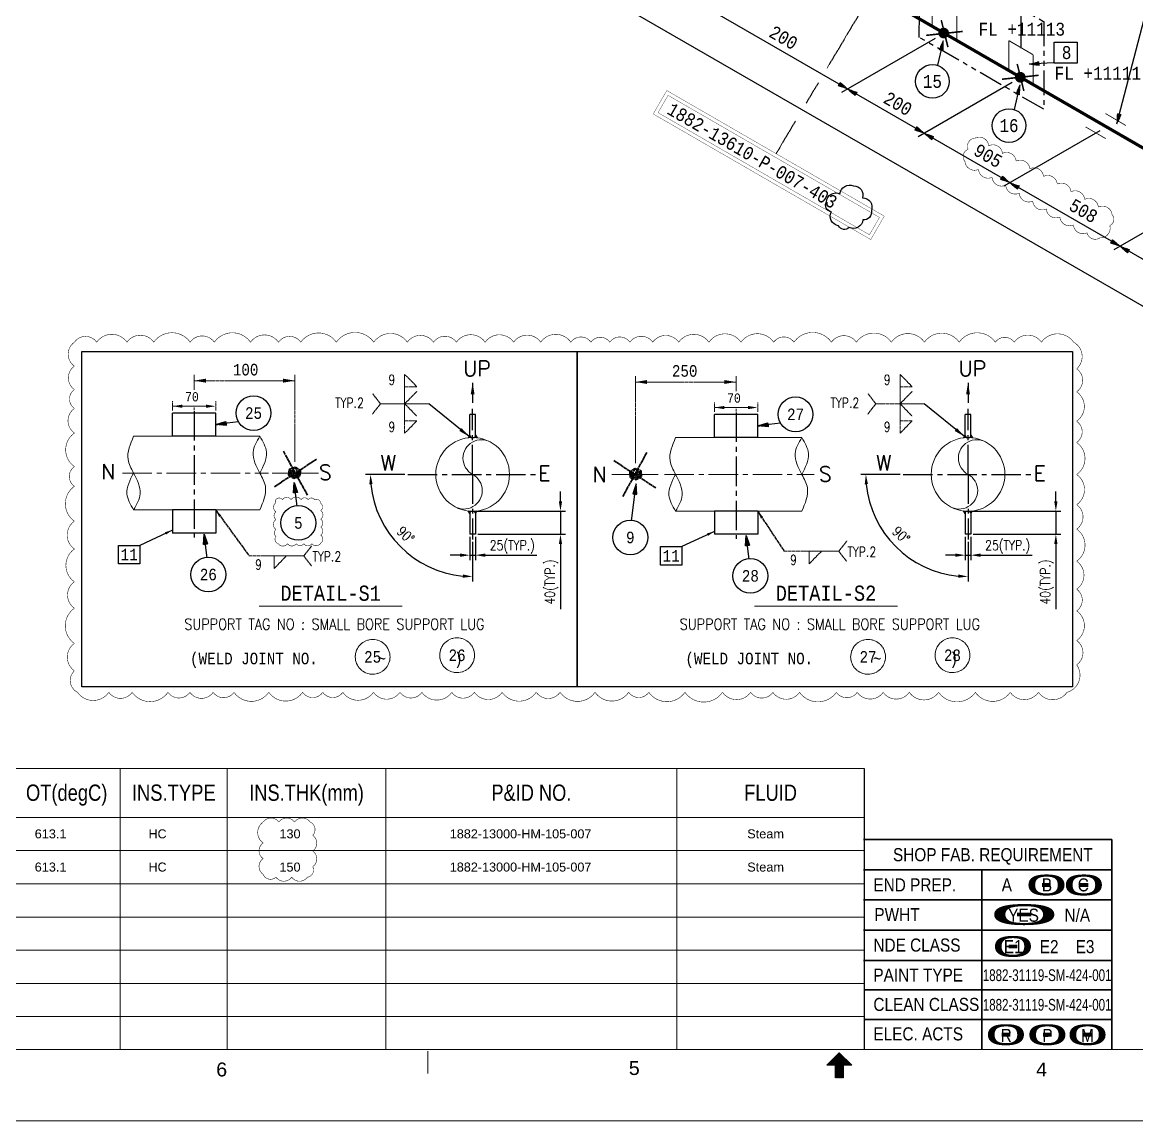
# Model space of a CAD drawing. Header units: inches. Extents: x 985 to 1826, y 0 to 594.
# Drawn here: x 1193.7 to 1477.6, y 0 to 279.8 of the extents above; entities that cross this region are included whole.
import ezdxf
from ezdxf.enums import TextEntityAlignment as Align

# ---------------------------------------------------------------- set-up
doc = ezdxf.new("R2010")
doc.units = ezdxf.units.IN
doc.header["$MEASUREMENT"] = 0
for name, pattern in [('CENTER2', [1.125, 0.75, -0.125, 0.125, -0.125]), ('PHANTOM2', [1.25, 0.625, -0.125, 0.125, -0.125, 0.125, -0.125]), ('Solid', [1, 1, 0])]:
    doc.linetypes.add(name, pattern=pattern)
for name, color, linetype in [('1', 7, 'Continuous'), ('2', 2, 'Continuous'), ('3', 3, 'Continuous'), ('4', 4, 'Continuous'), ('BG 0 -1', 7, 'Continuous'), ('BG BG BG BG BG 2', 7, 'Continuous'), ('BG BG BG BG TITLETEXT', 7, 'Continuous'), ('BG BG BG Default', 7, 'Continuous'), ('DIM-LINES', 7, 'Continuous'), ('DIM-TEXT', 7, 'Continuous'), ('FAB', 2, 'Continuous'), ('FITTINGS', 7, 'Continuous'), ('ISO-TEXT', 7, 'Continuous'), ('NOZZLES', 7, 'Continuous'), ('Rev.4', 6, 'Continuous'), ('WELDS', 7, 'Continuous'), ('yellow', 2, 'Continuous')]:
    doc.layers.add(name, color=color, linetype=linetype)
for name, color, linetype, lineweight in [('Level 20', 7, 'Continuous', 0), ('materialLabel', 2, 'Solid', 13), ('message', 2, 'Solid', 13), ('spoolIsoText', 2, 'Solid', 30), ('symbol', 2, 'Solid', 30), ('weldCyanLabel', 4, 'Solid', 13), ('weldDimension', 2, 'Solid', 13), ('weldLabel', 2, 'Solid', 13)]:
    doc.layers.add(name, color=color, linetype=linetype, lineweight=lineweight)
doc.styles.add('1882-13610-HP-186-001-007(01OF02)_MODEL-EMBED 1_DWG$0$Arial', font='arial.ttf')
doc.styles.add('Arial', font='arial.ttf')
doc.styles.add('fixedText', font='MONOTXT8.shx', dxfattribs={"width": 0.85})
doc.styles.add('MONOTXT', font='MONOTXT.shx', dxfattribs={"width": 0.8})
doc.styles.add('ROMANS', font='romans.shx', dxfattribs={"width": 0.8})
doc.styles.get("Standard").update_dxf_attribs({"font": 'arial.ttf'})
doc.dimstyles.new('FabISO-VA2', dxfattribs={"dimtxt": 3.05, "dimasz": 2.8, "dimexe": 2, "dimexo": 1, "dimgap": 1.4, "dimtad": 1, "dimdec": 1, "dimdsep": 46, "dimtxsty": 'fixedText', "dimcen": 0, "dimclrd": 4, "dimclre": 2, "dimclrt": 2, "dimadec": 1, "dimazin": 2, "dimtfac": 1, "dimtix": 1, "dimtmove": 0, "dimatfit": 0, "dimfxl": 1, "dimarcsym": 0})
doc.dimstyles.get("Standard").update_dxf_attribs({"dimtxt": 0.18, "dimasz": 0.18, "dimexe": 0.18, "dimexo": 0.0625, "dimgap": 0.09, "dimtad": 0, "dimtih": 1, "dimtoh": 1, "dimdec": 4, "dimzin": 0, "dimdsep": 46, "dimtxsty": 'Standard', "dimcen": 0.09, "dimadec": 0, "dimazin": 0, "dimtfac": 1, "dimtdec": 4, "dimtofl": 0, "dimtmove": 0, "dimatfit": 3, "dimfxl": 1, "dimtolj": 1, "dimtzin": 0, "dimarcsym": 0})

# ---------------------------------------------------------------- blocks, each defined once
blk = doc.blocks.new('A$C837873b3')
at = {"layer": 'BG BG BG Default', "color": 2, "linetype": 'Continuous', "lineweight": 35}
for p, q in [((0, 7.7), (63.19, 7.7)), ((63.19, 7.7), (63.19, 0))]:
    blk.add_line(p, q, dxfattribs=at)
at = {"layer": 'BG BG BG BG TITLETEXT', "color": 4, "style": 'Arial', "width": 0.840889}
blk.add_text('SHOP FAB. REQUIREMENT', height=3.3327, dxfattribs=at).set_placement((7.47, 3.83), align=Align.MIDDLE_LEFT)

msp = doc.modelspace()

# ---------------------------------------------------------------- hatches: boundary and pattern name
at = {"linetype": 'Continuous'}
h = msp.add_hatch(color=2, dxfattribs=at)
h.paths.add_polyline_path([(1307.3, 173.97), (1307.7, 174.61), (1307.7, 174.45), (1307.97, 174.02, 0.017857)])
h.paths.add_polyline_path([(1309.54, 173.97, 0.017857), (1308.87, 174.02), (1309.14, 174.45), (1309.14, 174.61)])
h = msp.add_hatch(color=2, dxfattribs=at)
h.paths.add_polyline_path([(1433.51, 173.97), (1433.92, 174.61), (1433.92, 174.45), (1434.18, 174.02, 0.017857)])
h.paths.add_polyline_path([(1435.76, 173.97, 0.017857), (1435.09, 174.02), (1435.35, 174.45), (1435.35, 174.61)])
h = msp.add_hatch(color=2, dxfattribs=at)
h.paths.add_polyline_path([(1307.3, 155.32), (1307.7, 154.68), (1307.7, 154.84), (1307.97, 155.26, -0.017857)])
h.paths.add_polyline_path([(1309.54, 155.32, -0.017857), (1308.87, 155.26), (1309.14, 154.84), (1309.14, 154.68)])
h = msp.add_hatch(color=2, dxfattribs=at)
h.paths.add_polyline_path([(1433.51, 155.32), (1433.92, 154.68), (1433.92, 154.84), (1434.18, 155.26, -0.017857)])
h.paths.add_polyline_path([(1435.76, 155.32, -0.017857), (1435.09, 155.26), (1435.35, 154.84), (1435.35, 154.68)])
at = {"layer": 'WELDS'}
h = msp.add_hatch(color=2, dxfattribs=at)
edge = h.paths.add_edge_path(flags=0)
edge.add_arc((1428.44, 277.06), 1.38, 180, 540, ccw=False)
h = msp.add_hatch(color=2, dxfattribs=at)
edge = h.paths.add_edge_path(flags=0)
edge.add_arc((1447.95, 265.8), 1.38, 180, 540, ccw=False)

# ---------------------------------------------------------------- linework, layer by layer
at = {"color": 2, "linetype": 'Continuous'}
for p, q in [((1307.7, 174.61), (1307.3, 173.97)), ((1307.7, 174.45), (1307.97, 174.02)), ((1307.7, 174.45), (1307.97, 174.02)), ((1307.97, 174.02), (1308.87, 174.02)), ((1309.14, 174.45), (1308.87, 174.02)), ((1309.14, 174.45), (1308.87, 174.02)), ((1309.14, 174.61), (1309.54, 173.97)), ((1433.92, 174.61), (1433.51, 173.97)), ((1433.92, 174.45), (1434.18, 174.02)), ((1433.92, 174.45), (1434.18, 174.02)), ((1434.18, 174.02), (1435.09, 174.02)), ((1435.35, 174.45), (1435.09, 174.02)), ((1435.35, 174.45), (1435.09, 174.02)), ((1435.35, 174.61), (1435.76, 173.97)), ((1307.7, 154.68), (1307.3, 155.32)), ((1307.7, 154.84), (1307.97, 155.26)), ((1307.7, 154.84), (1307.97, 155.26)), ((1307.97, 155.26), (1308.87, 155.26)), ((1309.14, 154.84), (1308.87, 155.26)), ((1309.14, 154.84), (1308.87, 155.26)), ((1309.14, 154.68), (1309.54, 155.32)), ((1433.92, 154.68), (1433.51, 155.32)), ((1433.92, 154.84), (1434.18, 155.26)), ((1433.92, 154.84), (1434.18, 155.26)), ((1434.18, 155.26), (1435.09, 155.26)), ((1435.35, 154.84), (1435.09, 155.26)), ((1435.35, 154.84), (1435.09, 155.26)), ((1435.35, 154.68), (1435.76, 155.32))]:
    msp.add_line(p, q, dxfattribs=at)
at = {"color": 2, "linetype": 'Continuous', "lineweight": 0}
for p, q in [((1253.99, 131.08), (1290.49, 131.08)), ((1380.2, 131.08), (1416.7, 131.08))]:
    msp.add_line(p, q, dxfattribs=at)
at = {"color": 2}
for points in [[(1208.81, 195.91), (1335.03, 195.91), (1335.03, 110.53), (1208.81, 110.53)], [(1335.03, 195.91), (1461.24, 195.91), (1461.24, 110.53), (1335.03, 110.53)]]:
    msp.add_lwpolyline(points, close=True, dxfattribs=at)
at = {"layer": '1', "color": 1, "linetype": 'CENTER2', "ltscale": 10}
for p, q in [((1237.46, 180.75), (1237.46, 148.54)), ((1308.42, 164.64), (1308.42, 181.37)), ((1375.55, 180.41), (1375.55, 148.2)), ((1434.63, 164.64), (1434.63, 181.37)), ((1291.9, 164.64), (1324.94, 164.64)), ((1308.42, 164.64), (1308.42, 148.06)), ((1418.12, 164.64), (1451.15, 164.64)), ((1434.63, 164.64), (1434.63, 148.06))]:
    msp.add_line(p, q, dxfattribs=at)
at = {"layer": '1', "linetype": 'ByBlock', "lineweight": 0}
for p, q in [((1222.04, 174.37), (1254.2, 174.37)), ((1360.13, 174.03), (1392.29, 174.03)), ((1222.04, 155.59), (1254.2, 155.59)), ((1360.13, 155.25), (1392.29, 155.25))]:
    msp.add_line(p, q, dxfattribs=at)
at = {"layer": '1', "color": 1}
msp.add_lwpolyline([(1398.54, 234.09, -0.520567), (1402, 236.1, -0.520567), (1405.46, 238.12, -0.520567), (1407.76, 235.12, -0.520567), (1410, 231.8, -0.520567), (1407.84, 229.5, -0.520567), (1404.36, 227.52, -0.520567), (1401.63, 227.99, -0.520567), (1399.82, 231.56, -0.520567)], format="xyb", close=True, dxfattribs=at)
at = {"layer": '1', "linetype": 'ByBlock', "lineweight": 0}
for centre in [(1308.42, 164.64), (1434.63, 164.64)]:
    msp.add_circle(centre, 9.39, dxfattribs=at)
for centre, start, end in [((1310.66, 168.77), 58.4839, 241.5161), ((1436.87, 168.77), 58.4839, 241.5161), ((1306.18, 160.51), 238.4839, 61.5161), ((1432.39, 160.51), 238.4839, 61.5161)]:
    msp.add_arc(centre, 4.7, start, end, dxfattribs=at)
for points in [[(1222.04, 174.37), (1220.63, 168.44), (1222.04, 164.98), (1223.73, 159.68), (1222.04, 155.59)], [(1254.2, 155.59), (1255.61, 161.52), (1254.2, 164.98), (1252.5, 170.27), (1254.2, 174.37)], [(1360.13, 174.03), (1358.72, 168.1), (1360.13, 164.64), (1361.82, 159.35), (1360.13, 155.25)], [(1392.29, 155.25), (1393.7, 161.18), (1392.29, 164.64), (1390.59, 169.94), (1392.29, 174.03)]]:
    msp.add_spline(points, degree=3, dxfattribs=at)
for points in [[(1254.2, 164.98), (1255.11, 166.71), (1256.77, 169.97), (1254.99, 173.02), (1254.2, 174.37)], [(1392.29, 164.64), (1393.2, 166.38), (1394.86, 169.64), (1393.08, 172.68), (1392.29, 174.03)], [(1222.04, 164.98), (1221.12, 163.24), (1219.47, 159.98), (1221.25, 156.94), (1222.04, 155.59)], [(1360.13, 164.64), (1359.21, 162.91), (1357.56, 159.65), (1359.34, 156.6), (1360.13, 155.25)]]:
    msp.add_open_spline(points, degree=3, knots=[1.177559, 1.177559, 1.177559, 1.177559, 1.843458, 2.374059, 2.374059, 2.374059, 2.374059], dxfattribs=at)
at = {"layer": '2', "color": 4}
for p, q in [((1472.55, 253.95), (1484.65, 300.37)), ((1448.21, 273.22), (1448.21, 290.48)), ((1428.23, 274.67), (1426.89, 268.84)), ((1447.84, 263.9), (1446.39, 257.57)), ((1291.13, 164.64), (1281.14, 164.64)), ((1417.35, 164.64), (1407.35, 164.64)), ((1330.8, 157.75), (1330.8, 160.25)), ((1457.01, 157.75), (1457.01, 160.25)), ((1309.04, 155.25), (1332.05, 155.25)), ((1330.8, 155.25), (1330.8, 149.37)), ((1435.26, 155.25), (1458.26, 155.25)), ((1457.01, 155.25), (1457.01, 149.37)), ((1307.7, 148.74), (1307.7, 142.81)), ((1309.14, 148.74), (1309.14, 142.81)), ((1309.76, 149.37), (1332.05, 149.37)), ((1433.92, 148.74), (1433.92, 142.81)), ((1435.35, 148.74), (1435.35, 142.81)), ((1435.98, 149.37), (1458.26, 149.37)), ((1308.42, 147.44), (1308.42, 137.36)), ((1330.8, 146.87), (1330.8, 130.3)), ((1434.63, 147.44), (1434.63, 137.36)), ((1457.01, 146.87), (1457.01, 130.3)), ((1305.2, 144.06), (1302.7, 144.06)), ((1307.7, 144.06), (1309.14, 144.06)), ((1311.64, 144.06), (1324.78, 144.06)), ((1431.42, 144.06), (1428.92, 144.06)), ((1433.92, 144.06), (1435.35, 144.06)), ((1437.85, 144.06), (1451, 144.06))]:
    msp.add_line(p, q, dxfattribs=at)
at = {"layer": '2', "color": 2}
for p, q in [((1426.26, 275.67), (1402.43, 261.91)), ((1445.87, 264.47), (1421.93, 250.65)), ((1468.24, 252.18), (1443.77, 238.05)), ((1497.94, 236.93), (1471.82, 221.86))]:
    msp.add_line(p, q, dxfattribs=at)
at = {"layer": '2', "color": 3, "linetype": 'PHANTOM2', "ltscale": 10}
msp.add_lwpolyline([(1422.46, 298.16), (1453.92, 279.99), (1453.92, 257.64), (1422.2, 275.96), (1422.46, 298.16)], dxfattribs=at)
at = {"layer": '2', "color": 4}
msp.add_lwpolyline([(1456.56, 274.76), (1462.46, 274.76), (1462.46, 269.4), (1456.56, 269.4)], close=True, dxfattribs=at)
for centre in [(1425.56, 264.75), (1445.07, 253.49)]:
    msp.add_circle(centre, 4.29, dxfattribs=at)
for centre in [(1308.42, 164.64), (1434.63, 164.64)]:
    msp.add_arc(centre, 26.03, 185.5045, 264.4955, dxfattribs=at)
for points in [[(1282.09, 162.13), (1282.92, 162.17), (1282.39, 164.64)], [(1408.31, 162.13), (1409.14, 162.17), (1408.6, 164.64)], [(1330.38, 157.75), (1331.21, 157.75), (1330.8, 155.25)], [(1456.59, 157.75), (1457.43, 157.75), (1457.01, 155.25)], [(1330.38, 146.87), (1331.21, 146.87), (1330.8, 149.37)], [(1456.59, 146.87), (1457.43, 146.87), (1457.01, 149.37)], [(1305.2, 144.48), (1305.2, 143.64), (1307.7, 144.06)], [(1311.64, 144.48), (1311.64, 143.64), (1309.14, 144.06)], [(1431.42, 144.48), (1431.42, 143.64), (1433.92, 144.06)], [(1437.85, 144.48), (1437.85, 143.64), (1435.35, 144.06)], [(1305.94, 139.15), (1305.9, 138.31), (1308.42, 138.61)], [(1432.16, 139.15), (1432.12, 138.31), (1434.63, 138.61)]]:
    msp.add_solid(points, dxfattribs=at)
at = {"layer": '3'}
for p, q in [((1231.98, 174.37), (1231.98, 180.25)), ((1242.95, 180.25), (1231.98, 180.25)), ((1242.95, 174.37), (1242.95, 180.25)), ((1307.7, 174.45), (1307.7, 179.92)), ((1309.14, 179.92), (1307.7, 179.92)), ((1309.14, 174.45), (1309.14, 179.92)), ((1370.06, 174.03), (1370.06, 179.92)), ((1381.04, 179.92), (1370.06, 179.92)), ((1381.04, 174.03), (1381.04, 179.92)), ((1433.92, 174.45), (1433.92, 179.92)), ((1435.35, 179.92), (1433.92, 179.92)), ((1435.35, 174.45), (1435.35, 179.92)), ((1242.95, 174.37), (1231.98, 174.37)), ((1381.04, 174.03), (1370.06, 174.03)), ((1242.95, 155.59), (1231.98, 155.59)), ((1231.98, 155.59), (1231.98, 149.7)), ((1242.95, 155.59), (1242.95, 149.7)), ((1307.7, 154.84), (1307.7, 149.37)), ((1309.14, 154.84), (1309.14, 149.37)), ((1381.04, 155.25), (1370.06, 155.25)), ((1370.06, 155.25), (1370.06, 149.37)), ((1381.04, 155.25), (1381.04, 149.37)), ((1433.92, 154.84), (1433.92, 149.37)), ((1435.35, 154.84), (1435.35, 149.37)), ((1242.95, 149.7), (1231.98, 149.7)), ((1309.14, 149.37), (1307.7, 149.37)), ((1381.04, 149.37), (1370.06, 149.37)), ((1435.35, 149.37), (1433.92, 149.37))]:
    msp.add_line(p, q, dxfattribs=at)
at = {"layer": 'BG 0 -1', "color": 2, "linetype": 'Continuous', "lineweight": 25}
msp.add_line((1408.17, 89.71), (1408.17, 18.11), dxfattribs=at)
at = {"layer": 'BG 0 -1', "color": 7, "linetype": 'Continuous', "lineweight": 9}
for p, q in [((1010.2, 18.11), (1801.02, 18.11)), ((1297.04, 17.68), (1297.04, 12.02)), ((1401.84, 17.3), (1398.66, 14.12)), ((1398.68, 14.12), (1401.85, 17.29)), ((1398.8, 14.12), (1401.91, 17.23)), ((1398.93, 14.12), (1401.98, 17.17)), ((1399.05, 14.12), (1402.04, 17.11)), ((1399.18, 14.12), (1402.1, 17.04)), ((1405.03, 14.12), (1401.84, 17.3)), ((1401.85, 17.29), (1401.85, 11.64)), ((1399.3, 14.12), (1402.16, 16.98)), ((1399.43, 14.12), (1402.23, 16.92)), ((1399.55, 14.12), (1402.29, 16.86)), ((1399.68, 14.12), (1402.35, 16.79)), ((1399.8, 14.12), (1402.41, 16.73)), ((1399.93, 14.12), (1402.48, 16.67)), ((1400.05, 14.12), (1402.54, 16.61)), ((1400.18, 14.12), (1402.6, 16.54)), ((1400.3, 14.12), (1402.66, 16.48)), ((1400.43, 14.12), (1402.73, 16.42)), ((1400.55, 14.12), (1402.79, 16.36)), ((1400.68, 14.12), (1402.85, 16.29)), ((1400.78, 14.1), (1402.91, 16.23)), ((1400.78, 13.98), (1402.98, 16.17)), ((1400.78, 13.85), (1403.04, 16.11)), ((1400.78, 13.72), (1403.1, 16.04)), ((1400.78, 13.6), (1403.16, 15.98)), ((1400.78, 13.47), (1403.23, 15.92)), ((1400.78, 13.35), (1403.29, 15.86)), ((1400.78, 13.22), (1403.35, 15.79)), ((1400.78, 13.1), (1403.41, 15.73)), ((1400.78, 12.97), (1403.48, 15.67)), ((1400.78, 12.85), (1403.54, 15.61)), ((1400.78, 12.72), (1403.6, 15.54)), ((1400.78, 12.6), (1403.66, 15.48)), ((1400.78, 12.47), (1403.73, 15.42)), ((1400.78, 12.35), (1403.79, 15.36)), ((1400.78, 12.22), (1403.85, 15.29)), ((1400.78, 12.1), (1403.91, 15.23)), ((1402.93, 14.12), (1403.98, 15.17)), ((1403.05, 14.12), (1404.04, 15.11)), ((1403.18, 14.12), (1404.1, 15.04)), ((1403.3, 14.12), (1404.16, 14.98)), ((1403.43, 14.12), (1404.23, 14.92)), ((1403.55, 14.12), (1404.29, 14.86)), ((1403.68, 14.12), (1404.35, 14.79)), ((1403.8, 14.12), (1404.41, 14.73)), ((1403.93, 14.12), (1404.48, 14.67)), ((1404.05, 14.12), (1404.54, 14.61)), ((1404.18, 14.12), (1404.6, 14.54)), ((1404.3, 14.12), (1404.66, 14.48)), ((1404.43, 14.12), (1404.73, 14.42)), ((1404.55, 14.12), (1404.79, 14.36)), ((1404.68, 14.12), (1404.85, 14.29)), ((1404.8, 14.12), (1404.91, 14.23)), ((1398.66, 14.12), (1400.78, 14.12)), ((1400.78, 14.12), (1400.78, 10.94)), ((1400.78, 11.97), (1402.9, 14.1)), ((1400.78, 11.85), (1402.9, 13.97)), ((1400.78, 11.72), (1402.9, 13.85)), ((1400.78, 11.6), (1402.9, 13.72)), ((1400.78, 11.47), (1402.9, 13.6)), ((1400.78, 11.35), (1402.9, 13.47)), ((1400.78, 11.22), (1402.9, 13.35)), ((1400.78, 11.1), (1402.9, 13.22)), ((1400.78, 10.97), (1402.9, 13.1)), ((1400.87, 10.94), (1402.9, 12.97)), ((1400.99, 10.94), (1402.9, 12.85)), ((1401.12, 10.94), (1402.9, 12.72)), ((1401.24, 10.94), (1402.9, 12.6)), ((1401.37, 10.94), (1402.9, 12.47)), ((1401.49, 10.94), (1402.9, 12.35)), ((1401.62, 10.94), (1402.9, 12.22)), ((1401.74, 10.94), (1402.9, 12.1)), ((1401.87, 10.94), (1402.9, 11.97)), ((1401.99, 10.94), (1402.9, 11.85)), ((1402.12, 10.94), (1402.9, 11.72)), ((1402.24, 10.94), (1402.9, 11.6)), ((1402.37, 10.94), (1402.9, 11.47)), ((1402.9, 14.12), (1405.03, 14.12)), ((1402.9, 14.12), (1402.9, 10.94)), ((1404.93, 14.12), (1404.98, 14.17)), ((1402.49, 10.94), (1402.9, 11.35)), ((1402.62, 10.94), (1402.9, 11.22)), ((1402.74, 10.94), (1402.9, 11.1)), ((1402.87, 10.94), (1402.9, 10.97)), ((1826.09, 0), (985.09, 0))]:
    msp.add_line(p, q, dxfattribs=at)
at = {"layer": 'BG BG BG BG BG 2', "color": 2, "linetype": 'Continuous', "lineweight": 15}
for p, q in [((1408.17, 89.71), (1010.2, 89.71)), ((1218.63, 18.11), (1218.63, 89.71)), ((1245.91, 18.11), (1245.91, 89.71)), ((1286.3, 18.11), (1286.3, 89.71)), ((1360.46, 18.11), (1360.46, 89.71)), ((1408.17, 77.24), (1010.2, 77.24)), ((1408.17, 68.79), (1010.2, 68.79)), ((1408.17, 60.34), (1010.2, 60.34)), ((1408.17, 51.89), (1010.2, 51.89)), ((1408.17, 43.44), (1010.2, 43.44)), ((1408.17, 34.98), (1010.2, 34.98)), ((1408.17, 26.53), (1010.2, 26.53))]:
    msp.add_line(p, q, dxfattribs=at)
at = {"layer": 'BG BG BG Default', "color": 2, "linetype": 'Continuous', "lineweight": 35}
for p, q in [((1408.04, 63.94), (1471.23, 63.94)), ((1438.12, 63.94), (1438.12, 18.11)), ((1471.23, 63.94), (1471.23, 18.11)), ((1408.04, 56.24), (1471.23, 56.24)), ((1408.04, 48.54), (1471.23, 48.54)), ((1408.04, 40.83), (1471.23, 40.83)), ((1408.17, 33.3), (1471.23, 33.3)), ((1408.17, 25.76), (1471.23, 25.76))]:
    msp.add_line(p, q, dxfattribs=at)
at = {"layer": 'DIM-LINES', "color": 4}
for p, q in [((1527.98, 191.22), (1037.98, 474.03)), ((1577.38, 150.84), (1027.55, 467.9)), ((1456.35, 269.47), (1450.23, 269.14))]:
    msp.add_line(p, q, dxfattribs=at)
at = {"layer": 'FITTINGS', "color": 2, "linetype": 'ByBlock'}
for points, const_width in [([(1425.51, 286.41), (1425.51, 278.67)], 0.26), ([(1431.75, 275.16), (1431.75, 282.77)], 0.26), ([(1425.51, 278.67), (1431.75, 275.16)], 0.26), ([(1445.01, 275.15), (1445.01, 267.41)], 0.26), ([(1451.25, 271.51), (1445.01, 275.15)], 0.26), ([(1451.25, 263.9), (1451.25, 271.51)], 0.26), ([(1445.01, 267.41), (1451.25, 263.9)], 0.26), ([(1469.62, 256.58), (1474.87, 253.49)], 0.2), ([(1469.76, 250.15), (1464.56, 253.16)], 0.2)]:
    msp.add_lwpolyline(points, dxfattribs=dict(at, const_width=const_width))
at = {"layer": 'ISO-TEXT', "color": 2, "linetype": 'ByBlock', "const_width": 0.08, "flags": 128}
for points in [[(1354.43, 256.45), (1357.88, 262.42), (1413.3, 230.42), (1409.85, 224.45)], [(1355.66, 256.78), (1358.21, 261.19), (1412.07, 230.09), (1409.52, 225.68)]]:
    msp.add_lwpolyline(points, close=True, dxfattribs=at)
at = {"layer": 'Level 20', "color": 1, "linetype": 'CENTER2', "lineweight": 13, "ltscale": 10}
for p, q in [((1219.21, 164.98), (1256.43, 164.98)), ((1357.3, 164.64), (1395.47, 164.64))]:
    msp.add_line(p, q, dxfattribs=at)
at = {"layer": 'Level 20', "color": 2, "lineweight": 13, "ltscale": 10}
for p, q in [((1269.17, 164.98), (1257.35, 164.98)), ((1343.84, 164.64), (1355.66, 164.64))]:
    msp.add_line(p, q, dxfattribs=at)
at = {"layer": 'materialLabel', "color": 4}
for p, q in [((1237.46, 186.18), (1237.46, 190.01)), ((1237.46, 188.51), (1263.14, 188.51)), ((1263.14, 167.84), (1263.14, 190.01)), ((1291.1, 182.62), (1291.1, 190.12)), ((1291.1, 190.12), (1294.22, 186.93)), ((1349.88, 167.51), (1349.88, 189.67)), ((1375.55, 188.17), (1349.88, 188.17)), ((1375.55, 185.84), (1375.55, 189.67)), ((1417.32, 182.62), (1417.32, 190.12)), ((1417.32, 190.12), (1420.43, 186.93)), ((1284.96, 182.62), (1282.89, 185.25)), ((1294.22, 186.93), (1291.1, 186.93)), ((1291.1, 182.62), (1294.22, 185.81)), ((1411.17, 182.62), (1409.11, 185.25)), ((1420.43, 186.93), (1417.32, 186.93)), ((1417.32, 182.62), (1420.43, 185.81)), ((1231.98, 180.88), (1231.98, 183.25)), ((1231.98, 182), (1240.45, 182)), ((1242.95, 180.88), (1242.95, 183.25)), ((1284.96, 182.62), (1282.89, 179.99)), ((1297.24, 182.62), (1284.96, 182.62)), ((1291.1, 182.62), (1291.1, 175.13)), ((1291.1, 182.62), (1294.22, 179.43)), ((1370.06, 180.54), (1370.06, 182.92)), ((1381.04, 180.54), (1381.04, 182.92)), ((1411.17, 182.62), (1409.11, 179.99)), ((1423.46, 182.62), (1411.17, 182.62)), ((1417.32, 182.62), (1417.32, 175.13)), ((1417.32, 182.62), (1420.43, 179.43)), ((1237.46, 181.71), (1237.46, 180.97)), ((1370.06, 181.67), (1378.54, 181.67)), ((1375.55, 181.37), (1375.55, 180.63)), ((1291.1, 175.13), (1294.22, 178.32)), ((1294.22, 178.32), (1291.1, 178.32)), ((1417.32, 175.13), (1420.43, 178.32)), ((1420.43, 178.32), (1417.32, 178.32)), ((1401.71, 145.04), (1403.78, 147.67)), ((1265.4, 143.85), (1267.47, 146.48)), ((1401.71, 145.04), (1387.81, 145.04)), ((1394.17, 145.04), (1394.17, 141.85)), ((1394.17, 141.85), (1397.29, 145.04)), ((1401.71, 145.04), (1403.78, 142.41)), ((1265.4, 143.85), (1251.5, 143.85)), ((1257.86, 143.85), (1257.86, 140.66)), ((1257.86, 140.66), (1260.98, 143.85)), ((1265.4, 143.85), (1267.47, 141.22))]:
    msp.add_line(p, q, dxfattribs=at)
for points in [[(1240.46, 189.01), (1240.46, 188.01), (1237.46, 188.51)], [(1260.14, 189.01), (1260.14, 188.01), (1263.14, 188.51)], [(1352.88, 188.67), (1352.88, 187.67), (1349.88, 188.17)], [(1372.55, 188.67), (1372.55, 187.67), (1375.55, 188.17)], [(1234.48, 182.42), (1234.48, 181.58), (1231.98, 182)], [(1240.45, 182.42), (1240.45, 181.58), (1242.95, 182)], [(1372.56, 182.08), (1372.56, 181.25), (1370.06, 181.67)], [(1378.54, 182.08), (1378.54, 181.25), (1381.04, 181.67)]]:
    msp.add_solid(points, dxfattribs=at)
at = {"layer": 'NOZZLES', "const_width": 0.8}
msp.add_lwpolyline([(1552.49, 205.49), (1062.63, 488.23)], dxfattribs=at)
at = {"layer": 'Rev.4', "color": 1, "const_width": 0.132}
for points in [[(1436.42, 250.3, -0.520567), (1439.91, 248.35, -0.520567), (1443.4, 246.4, -0.520567), (1446.89, 244.44, -0.520567), (1450.38, 242.49, -0.520567), (1453.87, 240.54, -0.520567), (1457.37, 238.59, -0.520567), (1460.86, 236.64, -0.520567), (1464.35, 234.68, -0.520567), (1467.84, 232.73, -0.520567), (1471.33, 230.78, -0.520567), (1470.74, 228.03, -0.520567), (1468.25, 224.9, -0.520567), (1464.93, 226.17, -0.520567), (1461.48, 228.19, -0.520567), (1458.03, 230.21, -0.520567), (1454.57, 232.23, -0.520567), (1451.12, 234.25, -0.520567), (1447.67, 236.27, -0.520567), (1444.22, 238.29, -0.520567), (1440.76, 240.31, -0.520567), (1437.31, 242.33, -0.520567), (1433.86, 244.35, -0.520567), (1434.65, 247.43, -0.520567)], [(1206.96, 198.31, -0.520567), (1212.63, 198.31, -0.520567), (1220.35, 198.31, -0.520567), (1227.18, 198.31, -0.520567), (1236.45, 198.31, -0.520567), (1242.6, 198.31, -0.520567), (1251.82, 198.31, -0.520567), (1258.96, 198.31, -0.520567), (1264.64, 198.31, -0.520567), (1273.69, 198.31, -0.520567), (1283.23, 198.31, -0.520567), (1291.78, 198.31, -0.520567), (1298.45, 198.31, -0.520567), (1304.28, 198.31, -0.520567), (1311.61, 198.31, -0.520567), (1318.87, 198.31, -0.520567), (1325.75, 198.31, -0.520567), (1333.44, 198.31, -0.520567), (1338.56, 198.31, -0.520567), (1343.36, 198.31, -0.520567), (1348.48, 198.31, -0.520567), (1354.31, 198.31, -0.520567), (1360.92, 198.31, -0.520567), (1368.61, 198.31, -0.520567), (1376.8, 198.31, -0.520567), (1385.12, 198.31, -0.520567), (1390.28, 198.31, -0.520567), (1399.83, 198.31, -0.520567), (1406.2, 198.31, -0.520567), (1415.1, 198.31, -0.520567), (1423.53, 198.31, -0.520567), (1432.38, 198.31, -0.520567), (1441.59, 198.31, -0.520567), (1446.4, 198.31, -0.520567), (1453.34, 198.31, -0.520567), (1461.54, 198.31, -0.520567), (1462.31, 191.55, -0.520567), (1462.31, 185.69, -0.520567), (1462.31, 178.18, -0.520567), (1462.31, 172.77, -0.520567), (1462.31, 164.6, -0.520567), (1462.31, 156.92, -0.520567), (1462.31, 150.7, -0.520567), (1462.31, 142.52, -0.520567), (1462.31, 135.38, -0.520567), (1462.31, 129.88, -0.520567), (1462.31, 122.3, -0.520567), (1462.31, 116.14, -0.520567), (1459.86, 109.13, -0.520567), (1452.58, 109.13, -0.520567), (1445.39, 109.13, -0.520567), (1436.5, 109.13, -0.520567), (1427.15, 109.13, -0.520567), (1419.67, 109.13, -0.520567), (1413.01, 109.13, -0.520567), (1406.4, 109.13, -0.520567), (1401.08, 109.13, -0.520567), (1391.72, 109.13, -0.520567), (1384.91, 109.13, -0.520567), (1379.25, 109.13, -0.520567), (1372.08, 109.13, -0.520567), (1362.51, 109.13, -0.520567), (1353.31, 109.13, -0.520567), (1348.18, 109.13, -0.520567), (1339.6, 109.13, -0.520567), (1330.7, 109.13, -0.520567), (1324.62, 109.13, -0.520567), (1315.93, 109.13, -0.520567), (1308.86, 109.13, -0.520567), (1303.11, 109.13, -0.520567), (1295.49, 109.13, -0.520567), (1289.91, 109.13, -0.520567), (1283.15, 109.13, -0.520567), (1275.34, 109.13, -0.520567), (1270.24, 109.13, -0.520567), (1265.1, 109.13, -0.520567), (1256.49, 109.13, -0.520567), (1247.62, 109.13, -0.520567), (1242.31, 109.13, -0.520567), (1236.38, 109.13, -0.520567), (1230.8, 109.13, -0.520567), (1221.67, 109.13, -0.520567), (1215.73, 109.13, -0.520567), (1207.74, 109.13, -0.520567), (1206.96, 114.6, -0.520567), (1206.96, 121.57, -0.520567), (1206.96, 130.54, -0.520567), (1206.96, 137.28, -0.520567), (1206.96, 145.63, -0.520567), (1206.96, 152.72, -0.520567), (1206.96, 161.6, -0.520567), (1206.96, 166.62, -0.520567), (1206.96, 175.17, -0.520567), (1206.96, 181.43, -0.520567), (1206.96, 186.25, -0.520567), (1206.96, 192.21, -0.520567)], [(1258.32, 158.2, -0.520567), (1259.96, 158.2, -0.520567), (1262.16, 158.2, -0.520567), (1264.71, 158.2, -0.520567), (1266.53, 158.2, -0.520567), (1268.15, 158.2, -0.520567), (1269.71, 157.26, -0.520567), (1269.71, 155.44, -0.520567), (1269.71, 153.25, -0.520567), (1269.71, 151.22, -0.520567), (1269.71, 149.17, -0.520567), (1269.71, 147.12, -0.520567), (1267.47, 146.98, -0.520567), (1265.39, 146.98, -0.520567), (1263.5, 146.98, -0.520567), (1261.24, 146.98, -0.520567), (1258.89, 146.98, -0.520567), (1258.32, 148.86, -0.520567), (1258.32, 150.59, -0.520567), (1258.32, 153.16, -0.520567), (1258.32, 155.08, -0.520567), (1258.32, 157.47, -0.520567)], [(1255.04, 76.06, -0.520567), (1259.04, 76.06, -0.520567), (1263.04, 76.06, -0.520567), (1267.04, 76.06, -0.520567), (1267.67, 72.69, -0.520567), (1267.67, 68.69, -0.520567), (1267.67, 64.69, -0.520567), (1266.32, 62.04, -0.520567), (1262.32, 62.04, -0.520567), (1258.32, 62.04, -0.520567), (1255.04, 62.76, -0.520567), (1255.04, 66.76, -0.520567), (1255.04, 70.76, -0.520567)]]:
    msp.add_lwpolyline(points, format="xyb", close=True, dxfattribs=at)
at = {"layer": 'symbol', "flags": 128}
for points in [[(1260.2, 170.54), (1266.35, 159.32)], [(1257.92, 161.5), (1268.63, 168.49)], [(1355.1, 161.17), (1344.38, 168.15)], [(1352.81, 170.21), (1346.66, 158.99)], [(1262.97, 164.3), (1261.54, 164.44), (1261.68, 165.91), (1263.18, 166.47), (1264.57, 165.63), (1264.42, 164.16), (1262.9, 163.59), (1261.54, 164.44), (1263.18, 166.47), (1264.42, 164.16), (1261.68, 165.91), (1262.9, 163.59), (1264.57, 165.63), (1262.97, 164.3)], [(1350.04, 163.96), (1351.47, 164.1), (1351.33, 165.57), (1349.83, 166.14), (1348.45, 165.29), (1348.59, 163.82), (1350.11, 163.26), (1351.47, 164.1), (1349.83, 166.14), (1348.59, 163.82), (1351.33, 165.57), (1350.11, 163.26), (1348.45, 165.29), (1350.04, 163.96)]]:
    msp.add_lwpolyline(points, dxfattribs=at)
at = {"layer": 'weldCyanLabel'}
for p, q in [((1409.9, 286.88), (1398.72, 268.12)), ((1396.51, 264.42), (1393.4, 259.2)), ((1390.68, 254.64), (1385.76, 246.39))]:
    msp.add_line(p, q, dxfattribs=at)
for centre in [(1282.94, 118.15), (1304.45, 118.56), (1409.16, 118.15), (1430.66, 118.56)]:
    msp.add_circle(centre, 4.43, dxfattribs=at)
at = {"layer": 'weldDimension', "color": 4, "flags": 128}
for points in [[(1428.34, 275.16), (1428.27, 272.62), (1427.29, 272.84), (1428.34, 275.16), (1428.23, 274.67), (1428.17, 272.64), (1427.39, 272.82), (1428.23, 274.67), (1428.11, 274.19), (1428.07, 272.66), (1427.49, 272.8), (1428.11, 274.19), (1428, 273.7), (1427.97, 272.68), (1427.59, 272.77), (1428, 273.7), (1427.89, 273.21), (1427.88, 272.71), (1427.68, 272.75), (1427.89, 273.21)], [(1450.23, 269.14), (1452.69, 269.77), (1452.74, 268.77), (1450.23, 269.14), (1450.73, 269.17), (1452.7, 269.67), (1452.74, 268.87), (1450.73, 269.17), (1451.22, 269.19), (1452.7, 269.57), (1452.73, 268.97), (1451.22, 269.19), (1451.72, 269.22), (1452.71, 269.47), (1452.73, 269.07), (1451.72, 269.22), (1452.22, 269.25), (1452.71, 269.37), (1452.72, 269.17), (1452.22, 269.25)], [(1403.96, 262.8), (1402.05, 264.47), (1401.55, 263.61), (1403.96, 262.8), (1403.53, 263.04), (1402, 264.39), (1401.6, 263.7), (1403.53, 263.04), (1403.1, 263.29), (1401.95, 264.3), (1401.65, 263.78), (1403.1, 263.29), (1402.67, 263.54), (1401.9, 264.21), (1401.7, 263.87), (1402.67, 263.54), (1402.24, 263.79), (1401.85, 264.13), (1401.75, 263.95), (1402.24, 263.79)], [(1403.96, 262.8), (1406.37, 261.98), (1405.87, 261.12), (1403.96, 262.8), (1404.39, 262.55), (1406.32, 261.89), (1405.92, 261.2), (1404.39, 262.55), (1404.83, 262.3), (1406.27, 261.81), (1405.97, 261.29), (1404.83, 262.3), (1405.26, 262.05), (1406.22, 261.72), (1406.02, 261.38), (1405.26, 262.05), (1405.69, 261.8), (1406.17, 261.64), (1406.07, 261.46), (1405.69, 261.8)], [(1447.84, 263.9), (1447.77, 261.36), (1446.8, 261.58), (1447.84, 263.9), (1447.73, 263.41), (1447.67, 261.38), (1446.9, 261.56), (1447.73, 263.41), (1447.62, 262.93), (1447.58, 261.4), (1446.99, 261.53), (1447.62, 262.93), (1447.51, 262.44), (1447.48, 261.42), (1447.09, 261.51), (1447.51, 262.44), (1447.4, 261.95), (1447.38, 261.45), (1447.19, 261.49), (1447.4, 261.95)], [(1472.55, 253.95), (1472.69, 256.49), (1473.65, 256.24), (1472.55, 253.95), (1472.68, 254.43), (1472.78, 256.47), (1473.56, 256.27), (1472.68, 254.43), (1472.8, 254.92), (1472.88, 256.44), (1473.46, 256.29), (1472.8, 254.92), (1472.92, 255.4), (1472.98, 256.42), (1473.36, 256.32), (1472.92, 255.4), (1473.05, 255.88), (1473.07, 256.39), (1473.27, 256.34), (1473.05, 255.88)], [(1423.47, 251.53), (1421.56, 253.21), (1421.06, 252.35), (1423.47, 251.53), (1423.03, 251.78), (1421.51, 253.13), (1421.11, 252.44), (1423.03, 251.78), (1422.6, 252.03), (1421.46, 253.04), (1421.16, 252.52), (1422.6, 252.03), (1422.17, 252.28), (1421.41, 252.95), (1421.21, 252.61), (1422.17, 252.28), (1421.74, 252.53), (1421.36, 252.87), (1421.26, 252.69), (1421.74, 252.53)], [(1423.47, 251.53), (1425.87, 250.72), (1425.38, 249.86), (1423.47, 251.53), (1423.9, 251.29), (1425.82, 250.63), (1425.43, 249.94), (1423.9, 251.29), (1424.33, 251.04), (1425.77, 250.55), (1425.47, 250.03), (1424.33, 251.04), (1424.76, 250.79), (1425.72, 250.46), (1425.52, 250.12), (1424.76, 250.79), (1425.19, 250.54), (1425.67, 250.37), (1425.57, 250.2), (1425.19, 250.54)], [(1445.3, 238.94), (1443.39, 240.61), (1442.89, 239.75), (1445.3, 238.94), (1444.87, 239.18), (1443.34, 240.53), (1442.94, 239.84), (1444.87, 239.18), (1444.44, 239.43), (1443.29, 240.44), (1442.99, 239.92), (1444.44, 239.43), (1444.01, 239.68), (1443.24, 240.35), (1443.04, 240.01), (1444.01, 239.68), (1443.58, 239.93), (1443.19, 240.27), (1443.09, 240.1), (1443.58, 239.93)], [(1445.3, 238.94), (1447.71, 238.12), (1447.21, 237.26), (1445.3, 238.94), (1445.73, 238.69), (1447.66, 238.03), (1447.26, 237.34), (1445.73, 238.69), (1446.17, 238.44), (1447.61, 237.95), (1447.31, 237.43), (1446.17, 238.44), (1446.6, 238.19), (1447.56, 237.86), (1447.36, 237.52), (1446.6, 238.19), (1447.03, 237.94), (1447.51, 237.78), (1447.41, 237.6), (1447.03, 237.94)], [(1473.36, 222.74), (1471.45, 224.42), (1470.95, 223.56), (1473.36, 222.74), (1472.93, 222.99), (1471.4, 224.33), (1471, 223.64), (1472.93, 222.99), (1472.5, 223.24), (1471.35, 224.25), (1471.05, 223.73), (1472.5, 223.24), (1472.06, 223.49), (1471.3, 224.16), (1471.1, 223.82), (1472.06, 223.49), (1471.63, 223.74), (1471.25, 224.08), (1471.15, 223.9), (1471.63, 223.74)], [(1473.36, 222.74), (1475.77, 221.93), (1475.27, 221.07), (1473.36, 222.74), (1473.79, 222.49), (1475.72, 221.84), (1475.32, 221.15), (1473.79, 222.49), (1474.22, 222.24), (1475.67, 221.76), (1475.37, 221.24), (1474.22, 222.24), (1474.65, 222), (1475.62, 221.67), (1475.42, 221.32), (1474.65, 222), (1475.09, 221.75), (1475.57, 221.58), (1475.47, 221.41), (1475.09, 221.75)]]:
    msp.add_lwpolyline(points, dxfattribs=at)
at = {"layer": 'WELDS', "color": 2, "linetype": 'ByBlock', "const_width": 0.4}
for points in [[(1427.81, 280.36), (1429.51, 273.48)], [(1423.96, 276.47), (1433.26, 277.47)], [(1447.16, 269.19), (1448.86, 262.31)], [(1443.31, 265.3), (1452.61, 266.3)]]:
    msp.add_lwpolyline(points, dxfattribs=at)
at = {"layer": 'yellow'}
for p, q in [((1308.42, 187.97), (1308.42, 182.84)), ((1434.63, 187.97), (1434.63, 182.84))]:
    msp.add_line(p, q, dxfattribs=at)
at = {"layer": 'yellow', "flags": 128}
for points in [[(1242.95, 177.31), (1245.48, 178.15), (1245.61, 177.11), (1242.95, 177.31), (1243.47, 177.37), (1245.5, 178.04), (1245.6, 177.21), (1243.47, 177.37), (1243.99, 177.44), (1245.51, 177.94), (1245.58, 177.32), (1243.99, 177.44), (1244.51, 177.5), (1245.52, 177.83), (1245.57, 177.42), (1244.51, 177.5), (1245.03, 177.56), (1245.53, 177.73), (1245.56, 177.52), (1245.03, 177.56)], [(1248.79, 178.02), (1242.95, 177.31)], [(1381.04, 176.98), (1383.57, 177.81), (1383.7, 176.77), (1381.04, 176.98), (1381.56, 177.04), (1383.58, 177.71), (1383.69, 176.88), (1381.56, 177.04), (1382.08, 177.1), (1383.6, 177.6), (1383.67, 176.98), (1382.08, 177.1), (1382.6, 177.17), (1383.61, 177.5), (1383.66, 177.08), (1382.6, 177.17), (1383.12, 177.23), (1383.62, 177.4), (1383.65, 177.19), (1383.12, 177.23)], [(1386.88, 177.68), (1381.04, 176.98)], [(1262.96, 162.58), (1263.8, 160.04), (1262.76, 159.92), (1262.96, 162.58), (1263.03, 162.06), (1263.7, 160.03), (1262.86, 159.93), (1263.03, 162.06), (1263.09, 161.54), (1263.59, 160.02), (1262.97, 159.94), (1263.09, 161.54), (1263.15, 161.02), (1263.49, 160.01), (1263.07, 159.95), (1263.15, 161.02), (1263.22, 160.5), (1263.38, 159.99), (1263.18, 159.97), (1263.22, 160.5)], [(1263.69, 156.53), (1262.96, 162.58)], [(1348.91, 152.84), (1350.05, 162.24)], [(1350.05, 162.24), (1349.21, 159.71), (1350.25, 159.58), (1350.05, 162.24), (1349.99, 161.72), (1349.32, 159.7), (1350.15, 159.6), (1349.99, 161.72), (1349.92, 161.2), (1349.42, 159.68), (1350.04, 159.61), (1349.92, 161.2), (1349.86, 160.69), (1349.52, 159.67), (1349.94, 159.62), (1349.86, 160.69), (1349.8, 160.17), (1349.63, 159.66), (1349.84, 159.63), (1349.8, 160.17)], [(1240.03, 149.44), (1240.87, 146.91), (1239.83, 146.78), (1240.03, 149.44), (1240.09, 148.92), (1240.76, 146.89), (1239.93, 146.79), (1240.09, 148.92), (1240.16, 148.4), (1240.66, 146.88), (1240.04, 146.81), (1240.16, 148.4), (1240.22, 147.88), (1240.56, 146.87), (1240.14, 146.82), (1240.22, 147.88), (1240.28, 147.36), (1240.45, 146.86), (1240.24, 146.83), (1240.28, 147.36)], [(1240.76, 143.39), (1240.03, 149.44)], [(1378.12, 149.11), (1378.96, 146.57), (1377.92, 146.45), (1378.12, 149.11), (1378.18, 148.59), (1378.85, 146.56), (1378.02, 146.46), (1378.18, 148.59), (1378.25, 148.07), (1378.75, 146.55), (1378.12, 146.47), (1378.25, 148.07), (1378.31, 147.55), (1378.64, 146.53), (1378.23, 146.48), (1378.31, 147.55), (1378.37, 147.03), (1378.54, 146.52), (1378.33, 146.5), (1378.37, 147.03)], [(1378.85, 143.06), (1378.12, 149.11)]]:
    msp.add_lwpolyline(points, dxfattribs=at)
for points in [[(1218.15, 141.84), (1218.15, 146.56), (1223.66, 146.56), (1223.66, 141.84)], [(1356.24, 141.5), (1356.24, 146.23), (1361.75, 146.23), (1361.75, 141.5)]]:
    msp.add_lwpolyline(points, close=True, dxfattribs=at)
at = {"layer": 'yellow'}
for centre in [(1252.6, 180.26), (1390.69, 179.93), (1264.01, 152.27), (1348.59, 148.57), (1241.08, 139.13), (1379.17, 138.79)]:
    msp.add_circle(centre, 4.43, dxfattribs=at)
for points in [[(1307.94, 185.07), (1308.9, 185.07), (1308.42, 187.97)], [(1434.15, 185.07), (1435.12, 185.07), (1434.63, 187.97)]]:
    msp.add_solid(points, dxfattribs=at)

# ---------------------------------------------------------------- block references
at = {"layer": '4', "color": 4}
msp.add_blockref('A$C837873b3', (1408.04, 63.94), dxfattribs=at)

# ---------------------------------------------------------------- texts
at = {"layer": '1', "color": 2, "linetype": 'Continuous', "lineweight": 0, "style": 'ROMANS', "width": 0.857082}
for p in [(1273.21, 126.47), (1399.43, 126.47)]:
    msp.add_text('SUPPORT TAG NO : SMALL BORE SUPPORT LUG', height=2.7909, dxfattribs=at).set_placement(p, align=Align.MIDDLE_CENTER)
at = {"layer": '2', "style": 'fixedText', "width": 0.85}
for s, p in [('15', (1425.56, 264.75)), ('16', (1445.07, 253.49))]:
    msp.add_text(s, height=3.3, dxfattribs=at).set_placement(p, align=Align.MIDDLE_CENTER)
at = {"layer": '2', "style": '1882-13610-HP-186-001-007(01OF02)_MODEL-EMBED 1_DWG$0$Arial'}
for s, height, width, p in [('613.1 ', 2.293, 1.008516, (1196.85, 74.22)), ('HC', 2.293, 0.992063, (1225.85, 74.22)), ('130', 2.293, 1.008516, (1259.19, 74.22)), ('1882-13000-HM-105-007', 2.2931, 1.00296, (1302.6, 74.22)), ('Steam', 2.293, 1.013128, (1378.37, 74.22)), ('613.1 ', 2.293, 1.008516, (1196.85, 65.76)), ('HC', 2.293, 0.992063, (1225.85, 65.76)), ('150', 2.293, 1.008516, (1259.19, 65.76)), ('1882-13000-HM-105-007', 2.2931, 1.00296, (1302.6, 65.76)), ('Steam', 2.293, 1.013128, (1378.37, 65.76))]:
    msp.add_text(s, height=height, dxfattribs=dict(at, width=width)).set_placement(p, align=Align.TOP_LEFT)
at = {"layer": '3', "lineweight": 13, "style": 'fixedText', "width": 0.85}
for s, p in [('DETAIL-S1', (1272.24, 134.37)), ('DETAIL-S2', (1398.45, 134.37))]:
    msp.add_text(s, height=3.869, dxfattribs=at).set_placement(p, align=Align.MIDDLE_CENTER)
at = {"layer": 'BG 0 -1', "color": 7, "style": 'Arial', "width": 1.008516}
for s, p in [('6', (1244.48, 13.05)), ('5', (1349.6, 13.39)), ('4', (1453.37, 13.05))]:
    msp.add_text(s, height=3.54, dxfattribs=at).set_placement(p, align=Align.MIDDLE)
at = {"layer": 'BG BG BG BG TITLETEXT', "color": 4, "style": 'Arial'}
for s, height, width, p in [('OT(degC)', 4.146, 0.805802, (1204.99, 83.56)), ('INS.TYPE', 4.146, 0.809963, (1232.27, 83.56)), ('INS.THK(mm)', 4.1456, 0.803775, (1266.1, 83.56)), ('P&ID NO.', 4.146, 0.801737, (1323.38, 83.56)), ('FLUID', 4.146, 0.803157, (1384.32, 83.56)), ('A       B      C', 3.3327, 0.840889, (1454.31, 60.07)), ('YES      N/A', 3.3327, 0.840889, (1455.3, 52.35)), ('E1    E2    E3', 3.3327, 0.840889, (1455.3, 44.34)), ('1882-31119-SM-424-001', 3, 0.7, (1454.79, 37.07)), ('1882-31119-SM-424-001', 3, 0.7, (1454.79, 29.53)), ('R', 3.33, 0.840889, (1444.35, 21.73)), ('P', 3.33, 0.840889, (1454.88, 21.73)), ('M', 3.33, 0.840889, (1465.06, 21.73))]:
    msp.add_text(s, height=height, dxfattribs=dict(at, width=width)).set_placement(p, align=Align.MIDDLE_CENTER)
at = {"layer": 'BG BG BG BG TITLETEXT', "color": 4, "style": 'Arial', "width": 0.840889}
for s, height, p in [('END PREP.', 3.333, (1410.52, 60.07)), ('PWHT', 3.333, (1410.77, 52.5)), ('NDE CLASS', 3.333, (1410.52, 44.74)), ('PAINT TYPE', 3.333, (1410.52, 37.1)), ('CLEAN CLASS', 3.3327, (1410.52, 29.62)), ('ELEC. ACTS', 3.333, (1410.52, 22.12))]:
    msp.add_text(s, height=height, dxfattribs=at).set_placement(p, align=Align.MIDDLE_LEFT)
at = {"layer": 'DIM-TEXT', "color": 2, "style": 'MONOTXT', "width": 0.8566}
for s, p in [('200', (1383.63, 276.3)), ('200', (1412.77, 259.47)), ('905', (1435.74, 246.21)), ('508', (1460.04, 232.18))]:
    msp.add_text(s, height=3.3, rotation=330, dxfattribs=at).set_placement(p)
at = {"layer": 'FAB', "color": 2, "linetype": 'Continuous', "lineweight": 0, "style": 'ROMANS'}
for s, height, p in [('UP', 3.848, (1305.99, 189.68)), ('UP', 3.848, (1432.2, 189.68)), ('W', 3.85, (1284.99, 165.67)), ('W', 3.85, (1411.2, 165.67)), ('N', 3.85, (1213.77, 163.38)), ('S', 3.85, (1269.25, 163.25)), ('E', 3.85, (1325.14, 162.96)), ('N', 3.85, (1338.95, 162.67)), ('S', 3.85, (1396.63, 162.83)), ('E', 3.85, (1451.35, 162.96))]:
    msp.add_text(s, height=height, dxfattribs=at).set_placement(p)
at = {"layer": 'ISO-TEXT', "color": 2, "style": 'MONOTXT', "width": 0.8566}
for s, p in [('FL +11113', (1437.32, 276.39)), ('8', (1458.52, 270.44)), ('FL +11111', (1456.7, 265.17))]:
    msp.add_text(s, height=3.3, dxfattribs=at).set_placement(p)
msp.add_text('1882-13610-P-007-403', height=3.3, rotation=330, dxfattribs=at).set_placement((1357.66, 256.66))
at = {"layer": 'Level 20', "color": 2, "linetype": 'Continuous', "lineweight": 13, "style": 'ROMANS', "width": 0.8}
for s, height, p in [('9', 2.51, (1286.94, 187.48)), ('9', 2.51, (1413.15, 187.48)), ('TYP.2', 2.513, (1273.36, 181.61)), ('TYP.2', 2.513, (1399.57, 181.61)), ('9', 2.51, (1286.94, 175.49)), ('9', 2.51, (1413.15, 175.49)), ('TYP.2', 2.513, (1267.58, 142.47)), ('TYP.2', 2.513, (1403.89, 143.66)), ('9', 2.51, (1253.01, 140.42)), ('9', 2.51, (1389.32, 141.61))]:
    msp.add_text(s, height=height, dxfattribs=at).set_placement(p)
at = {"layer": 'Level 20', "color": 2, "linetype": 'Continuous', "lineweight": 13, "char_height": 2.513, "attachment_point": 5, "rotation": 316.4012, "style": 'ROMANS'}
for insert in [(1291.37, 149.21), (1417.59, 149.21)]:
    msp.add_mtext('90°', dxfattribs=dict(at, insert=insert))
at = {"layer": 'Level 20', "color": 2, "linetype": 'Continuous', "lineweight": 13, "char_height": 2.513, "width": 3.2545, "attachment_point": 5, "style": 'ROMANS'}
for insert in [(1318.53, 146.16), (1444.75, 146.16)]:
    msp.add_mtext('25(TYP.)', dxfattribs=dict(at, insert=insert))
at = {"layer": 'Level 20', "color": 2, "linetype": 'Continuous', "lineweight": 13, "char_height": 2.513, "width": 3.2545, "attachment_point": 5, "rotation": 90, "style": 'ROMANS'}
for insert in [(1328.5, 137.22), (1454.72, 137.22)]:
    msp.add_mtext('40(TYP.)', dxfattribs=dict(at, insert=insert))
at = {"layer": 'materialLabel', "style": 'fixedText', "width": 0.85}
for p in [(1220.91, 144.2), (1359, 143.87)]:
    msp.add_text('11', height=2.951, dxfattribs=at).set_placement(p, align=Align.MIDDLE_CENTER)
at = {"layer": 'message', "style": 'fixedText', "width": 0.85}
for p in [(1236.42, 117.73), (1362.63, 117.73)]:
    msp.add_text('(WELD JOINT NO.       ~        )', height=2.9512, dxfattribs=at).set_placement(p, align=Align.MIDDLE_LEFT)
at = {"layer": 'message', "attachment_point": 5, "style": 'fixedText'}
for s, insert, char_height in [('100', (1250.58, 191.3), 2.951), ('250', (1362.44, 190.97), 2.951), ('{\\H0.8x;70}', (1236.91, 184.39), 2.9512), ('{\\H0.8x;70}', (1375, 184.06), 2.9512)]:
    msp.add_mtext(s, dxfattribs=dict(at, insert=insert, char_height=char_height))
at = {"layer": 'spoolIsoText', "style": 'fixedText'}
for width, p in [(2.55, (1454.63, 60.03)), (2.55, (1464.16, 60.03)), (4.25, (1448.97, 52.5)), (2.55, (1446.09, 44.38)), (2.55, (1444.3, 21.89)), (2.55, (1454.85, 21.89)), (2.55, (1465.09, 21.89))]:
    msp.add_text('0', height=5.23, dxfattribs=dict(at, width=width)).set_placement(p, align=Align.MIDDLE_CENTER)
at = {"layer": 'weldLabel', "style": 'fixedText', "width": 0.85}
for s, height, p in [('25', 2.951, (1252.6, 180.26)), ('27', 2.951, (1390.69, 179.93)), ('5', 2.95, (1264.01, 152.27)), ('9', 2.95, (1348.59, 148.57)), ('26', 2.951, (1241.08, 139.13)), ('28', 2.951, (1379.17, 138.79)), ('25', 2.951, (1282.94, 118.15)), ('26', 2.951, (1304.45, 118.56)), ('27', 2.951, (1409.16, 118.15)), ('28', 2.951, (1430.66, 118.56))]:
    msp.add_text(s, height=height, dxfattribs=at).set_placement(p, align=Align.MIDDLE_CENTER)

# ---------------------------------------------------------------- leaders
at = {"layer": '3', "color": 1}
for points in [[(1307.5, 174.29), (1297.24, 182.62)], [(1433.71, 174.29), (1423.46, 182.62)]]:
    msp.add_leader(points, dimstyle='FabISO-VA2', override={"dimgap": 1.4, "dimtad": 0}, dxfattribs=at)
at = {"layer": 'materialLabel', "color": 4}
for points in [[(1242.95, 155.59), (1251.5, 143.85)], [(1381.04, 155.25), (1387.81, 145.04)]]:
    msp.add_leader(points, dimstyle='Standard', override={"dimasz": 2, "dimgap": 1}, dxfattribs=at)
at = {"layer": 'yellow'}
for points in [[(1231.98, 150.47), (1223.66, 146.56)], [(1370.06, 150.13), (1361.75, 146.23)]]:
    msp.add_leader(points, dimstyle='Standard', override={"dimasz": 2, "dimgap": 1}, dxfattribs=at)

doc.saveas('drawing.dxf')
